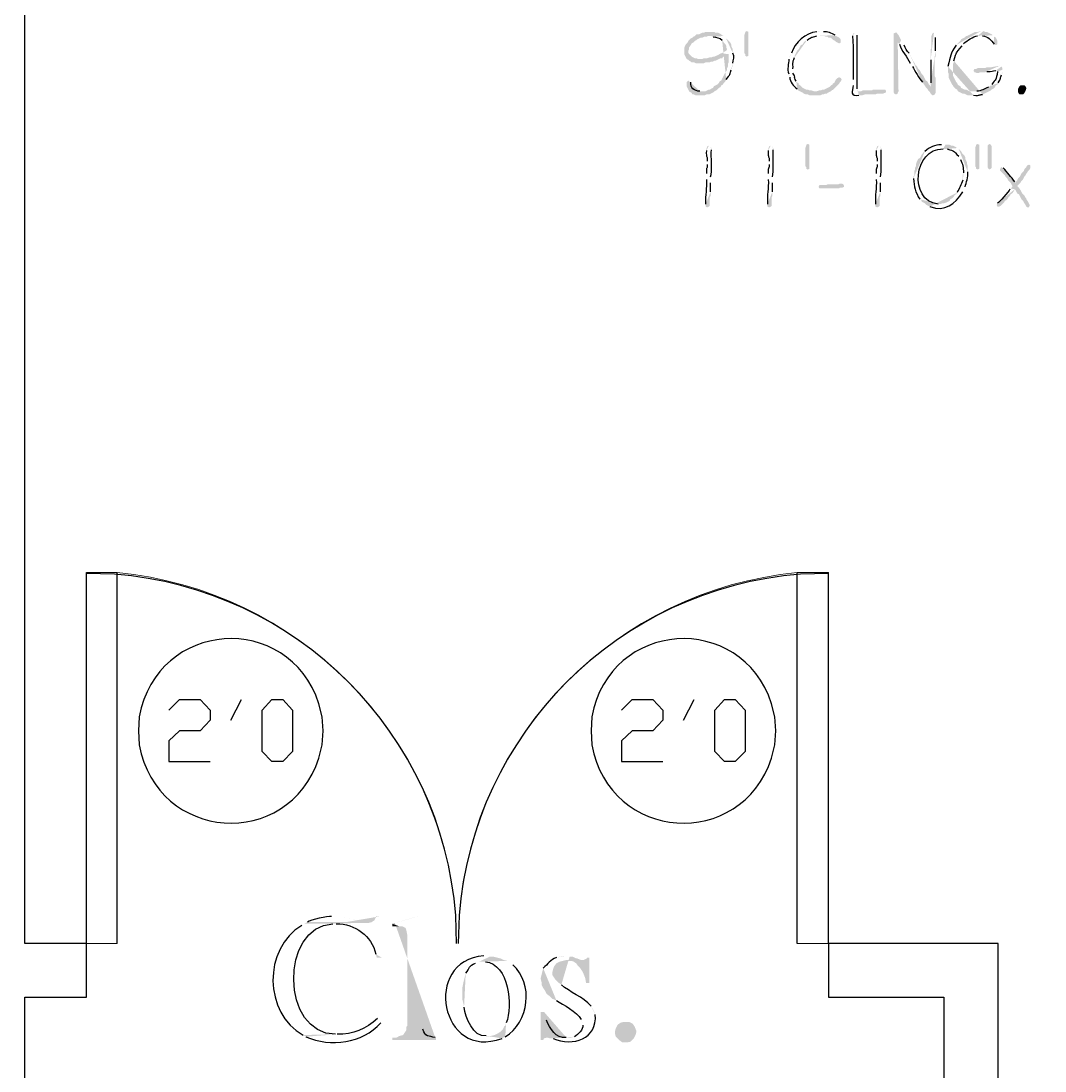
# Model space of a CAD drawing. Header units: inches. Extents: x -167 to 6071, y -6287 to -2731.
# Drawn here: x 644.2 to 710.4, y -5722.8 to -5654.9 of the extents above; entities that cross this region are included whole.
import ezdxf

# ---------------------------------------------------------------- set-up
doc = ezdxf.new("R2010")
doc.units = ezdxf.units.IN
doc.header["$LTSCALE"] = 96
doc.header["$MEASUREMENT"] = 0
doc.layers.add('Doors', color=5, linetype='Continuous', lineweight=9)
doc.layers.add('PDF_Geometry', color=7, linetype='Continuous', true_color=0x4a4a4a)
doc.layers.add('PDF_Solid Fills', color=7, linetype='Continuous')

msp = doc.modelspace()

# ---------------------------------------------------------------- hatches: boundary and pattern name
at = {"layer": 'PDF_Solid Fills', "transparency": 33554559}
for points in [[(688.757, -5655.615), (688.49, -5655.615), (688.383, -5655.669), (688.277, -5655.669), (688.17, -5655.722), (688.063, -5655.775), (687.903, -5655.775), (687.797, -5655.882), (687.69, -5655.935), (687.637, -5655.989), (687.53, -5656.042), (687.423, -5656.149), (687.37, -5656.202), (687.317, -5656.309), (687.21, -5656.415), (687.157, -5656.522), (687.103, -5656.682), (687.103, -5657.055), (687.263, -5657.375), (688.17, -5657.375), (688.01, -5657.375), (687.903, -5657.322), (687.797, -5657.322), (687.69, -5657.269), (687.583, -5657.215), (687.53, -5657.162), (687.423, -5657.055), (687.37, -5656.949), (687.37, -5656.842), (687.423, -5656.735), (687.423, -5656.629), (687.53, -5656.469), (687.583, -5656.362), (687.69, -5656.309), (687.797, -5656.202), (687.903, -5656.149), (687.957, -5656.095), (688.17, -5655.989), (688.277, -5655.989), (688.383, -5655.935), (688.543, -5655.935), (688.65, -5655.882), (689.663, -5655.882), (689.557, -5655.829), (689.503, -5655.775), (689.29, -5655.669), (689.13, -5655.669), (689.023, -5655.615), (688.917, -5655.615)], [(691.263, -5655.829), (691.263, -5657.162), (691.157, -5657.215), (691.05, -5657.162), (691.05, -5657.055), (690.997, -5657.002), (690.997, -5655.829), (691.05, -5655.669), (691.05, -5655.615), (691.157, -5655.562), (691.263, -5655.615)], [(696.917, -5655.882), (695.903, -5655.882), (696.17, -5655.882), (696.277, -5655.935), (696.383, -5655.935), (696.437, -5655.989), (696.543, -5655.989), (696.65, -5656.042), (696.757, -5656.149), (696.863, -5656.202), (696.917, -5656.255), (697.023, -5656.309), (697.13, -5656.362), (697.237, -5656.309), (697.237, -5656.149), (697.183, -5656.042), (697.13, -5655.989), (697.023, -5655.935)], [(700.757, -5655.669), (700.65, -5655.722), (700.65, -5659.509), (700.703, -5659.615), (700.81, -5659.669), (700.917, -5659.615), (700.917, -5659.562), (700.97, -5659.455), (700.917, -5656.255), (701.13, -5656.149), (701.077, -5656.042), (701.023, -5655.935), (700.97, -5655.829), (700.917, -5655.775), (700.863, -5655.669)], [(689.503, -5657.002), (689.397, -5657.055), (689.29, -5657.109), (689.183, -5657.162), (689.077, -5657.215), (688.97, -5657.215), (688.863, -5657.269), (688.757, -5657.269), (688.597, -5657.322), (688.383, -5657.322), (688.277, -5657.375), (687.263, -5657.375), (687.37, -5657.429), (687.423, -5657.482), (687.53, -5657.535), (687.583, -5657.589), (687.743, -5657.589), (687.85, -5657.642), (688.383, -5657.642), (688.49, -5657.589), (688.757, -5657.589), (688.863, -5657.535), (688.97, -5657.535), (689.077, -5657.482), (689.13, -5657.482), (689.343, -5657.375), (689.45, -5657.322), (689.557, -5657.322), (689.663, -5657.215), (689.77, -5657.162), (689.877, -5657.109), (689.93, -5657.055)], [(697.13, -5658.549), (697.023, -5658.602), (696.917, -5658.709), (696.863, -5658.815), (696.81, -5658.922), (696.703, -5658.975), (696.703, -5659.029), (696.597, -5659.082), (696.49, -5659.189), (696.383, -5659.242), (696.277, -5659.295), (696.17, -5659.349), (696.063, -5659.349), (695.957, -5659.402), (695.85, -5659.402), (695.69, -5659.455), (694.57, -5659.455), (694.677, -5659.509), (694.783, -5659.562), (694.837, -5659.615), (694.997, -5659.669), (695.103, -5659.669), (695.21, -5659.722), (695.903, -5659.722), (696.01, -5659.669), (696.117, -5659.669), (696.223, -5659.615), (696.33, -5659.615), (696.383, -5659.562), (696.49, -5659.509), (696.597, -5659.455), (696.65, -5659.402), (696.757, -5659.349), (697.13, -5658.975), (697.183, -5658.869), (697.237, -5658.815), (697.29, -5658.709), (697.237, -5658.602)], [(699.957, -5659.349), (699.317, -5659.349), (699.263, -5659.402), (698.677, -5659.402), (698.57, -5659.455), (698.303, -5659.455), (700.17, -5659.455), (700.117, -5659.349), (700.063, -5659.349)], [(708.917, -5659.669), (708.81, -5659.669), (708.757, -5659.615), (708.703, -5659.509), (708.703, -5659.295), (708.757, -5659.189), (708.863, -5659.082), (709.13, -5659.082), (709.183, -5659.135), (709.237, -5659.242), (709.237, -5659.295), (709.183, -5659.455), (709.13, -5659.509), (709.13, -5659.562), (709.023, -5659.669)], [(695.21, -5663.135), (695.21, -5664.469), (695.103, -5664.522), (694.997, -5664.469), (694.997, -5664.362), (694.943, -5664.309), (694.943, -5663.135), (694.997, -5662.975), (694.997, -5662.922), (695.103, -5662.869), (695.21, -5662.922)], [(706.09, -5662.869), (705.983, -5662.922), (705.983, -5662.975), (705.93, -5663.135), (705.93, -5664.309), (705.983, -5664.362), (705.983, -5664.469), (706.09, -5664.522), (706.197, -5664.469), (706.197, -5662.922)], [(706.837, -5662.869), (706.783, -5662.922), (706.73, -5662.975), (706.73, -5664.362), (706.783, -5664.469), (706.837, -5664.522), (706.943, -5664.469), (706.997, -5664.415), (706.997, -5663.029), (706.943, -5662.922)], [(709.397, -5664.202), (709.343, -5664.255), (709.29, -5664.255), (709.237, -5664.362), (709.13, -5664.469), (709.077, -5664.629), (709.023, -5664.682), (708.917, -5664.789), (708.863, -5664.895), (708.81, -5665.002), (708.703, -5665.109), (708.65, -5665.215), (708.597, -5665.269), (708.543, -5665.375), (708.223, -5665.375), (708.277, -5665.482), (708.33, -5665.589), (708.33, -5665.642), (708.223, -5665.749), (708.49, -5665.802), (708.543, -5665.855), (708.597, -5665.962), (708.65, -5666.069), (708.757, -5666.122), (708.81, -5666.229), (708.863, -5666.335), (708.917, -5666.442), (709.023, -5666.549), (709.077, -5666.655), (709.183, -5666.815), (709.237, -5666.922), (709.29, -5666.975), (709.397, -5666.975), (709.45, -5666.869), (709.45, -5666.815), (709.397, -5666.709), (709.343, -5666.602), (709.237, -5666.442), (709.237, -5666.389), (709.183, -5666.335), (709.13, -5666.229), (708.97, -5666.069), (708.917, -5665.962), (708.863, -5665.855), (708.757, -5665.695), (708.65, -5665.589), (708.757, -5665.482), (708.863, -5665.375), (708.917, -5665.269), (709.023, -5665.162), (709.077, -5665.055), (709.13, -5664.949), (709.183, -5664.895), (709.237, -5664.789), (709.29, -5664.735), (709.343, -5664.629), (709.45, -5664.522), (709.503, -5664.415), (709.503, -5664.255)], [(697.29, -5665.429), (697.183, -5665.429), (697.077, -5665.482), (696.383, -5665.482), (696.277, -5665.535), (695.85, -5665.535), (695.797, -5665.642), (695.85, -5665.749), (697.13, -5665.749), (697.183, -5665.695), (697.343, -5665.695), (697.45, -5665.642), (697.45, -5665.589), (697.397, -5665.482)], [(680.97, -5715.509), (680.81, -5715.509), (680.81, -5715.562), (680.597, -5715.669), (679.477, -5715.669), (679.583, -5715.722), (679.797, -5715.722), (679.957, -5715.775), (680.117, -5715.882), (680.223, -5716.042), (680.383, -5716.202), (680.49, -5716.362), (680.597, -5716.575), (680.703, -5716.842), (680.757, -5717.162), (680.97, -5717.162)], [(684.01, -5720.309), (683.957, -5720.522), (683.85, -5720.735), (683.797, -5720.789), (683.637, -5720.949), (683.423, -5721.002), (683.103, -5721.002), (682.89, -5720.842), (682.677, -5720.629), (682.623, -5720.415), (682.623, -5720.309), (682.677, -5720.095), (682.783, -5719.882), (682.837, -5719.829), (682.997, -5719.722), (683.21, -5719.669), (683.53, -5719.669), (683.743, -5719.775), (683.797, -5719.829), (683.903, -5719.989), (684.01, -5720.255)]]:
    msp.add_hatch(color=256, dxfattribs=at).paths.add_polyline_path(points)
h = msp.add_hatch(color=256, dxfattribs=at)
h.paths.add_polyline_path([(689.663, -5655.882), (688.757, -5655.882), (688.863, -5655.882), (688.97, -5655.935)], flags=0)
h.paths.add_polyline_path([(689.557, -5656.149), (689.61, -5656.202), (689.663, -5656.309), (689.77, -5656.415), (689.823, -5656.522), (689.823, -5656.629), (689.877, -5656.735), (689.823, -5656.842), (689.717, -5656.895), (689.61, -5656.949), (689.503, -5657.002), (689.93, -5657.055), (689.983, -5657.055), (689.983, -5657.589), (689.93, -5657.695), (689.93, -5657.855), (689.877, -5657.962), (689.877, -5658.069), (689.823, -5658.175), (689.77, -5658.229), (689.717, -5658.335), (689.663, -5658.442), (689.61, -5658.549), (689.557, -5658.655), (689.503, -5658.762), (689.397, -5658.815), (689.343, -5658.922), (689.237, -5659.029), (689.13, -5659.082), (689.023, -5659.135), (688.97, -5659.242), (688.863, -5659.295), (688.757, -5659.349), (688.703, -5659.349), (688.597, -5659.402), (688.49, -5659.455), (688.117, -5659.455), (689.023, -5659.509), (689.077, -5659.455), (689.183, -5659.402), (689.237, -5659.349), (689.343, -5659.242), (689.45, -5659.189), (689.503, -5659.082), (689.61, -5659.029), (689.663, -5658.922), (689.77, -5658.815), (689.823, -5658.709)], flags=0)
h.paths.add_polyline_path([(690.143, -5658.069), (690.197, -5658.015), (690.197, -5657.909), (690.25, -5657.802), (690.25, -5657.642)], flags=0)
h.paths.add_polyline_path([(690.25, -5657.002), (690.25, -5656.735), (690.197, -5656.629), (690.143, -5656.522), (690.143, -5656.415), (690.09, -5656.309), (690.037, -5656.255), (689.93, -5656.149), (689.877, -5656.095), (689.823, -5656.042), (689.77, -5655.935)], flags=0)
h = msp.add_hatch(color=256, dxfattribs=at)
h.paths.add_polyline_path([(695.903, -5655.562), (695.797, -5655.562), (695.69, -5655.615)], flags=0)
h.paths.add_polyline_path([(694.037, -5657.002), (693.983, -5657.109), (693.93, -5657.215), (693.877, -5657.375)], flags=0)
h.paths.add_polyline_path([(693.877, -5658.335), (693.877, -5658.442), (693.93, -5658.549)], flags=0)
h.paths.add_polyline_path([(694.41, -5659.295), (694.463, -5659.402), (694.57, -5659.455), (695.583, -5659.455), (695.477, -5659.455), (695.317, -5659.402), (695.21, -5659.402), (695.103, -5659.349), (694.997, -5659.349), (694.89, -5659.295), (694.783, -5659.242), (694.73, -5659.189), (694.623, -5659.082), (694.517, -5659.029), (694.517, -5658.975), (694.41, -5658.869), (694.357, -5658.815)], flags=0)
h.paths.add_polyline_path([(694.143, -5658.282), (694.143, -5658.015)], flags=0)
h.paths.add_polyline_path([(694.25, -5657.269), (694.25, -5657.162), (694.303, -5657.055), (694.357, -5656.949), (694.41, -5656.842), (694.517, -5656.735), (694.623, -5656.522), (694.677, -5656.469), (694.783, -5656.415), (694.837, -5656.309), (694.943, -5656.202), (695.05, -5656.149)], flags=0)
h.paths.add_polyline_path([(695.69, -5655.882), (696.917, -5655.882), (696.863, -5655.829)], flags=0)
h.paths.add_polyline_path([(696.117, -5655.615), (696.01, -5655.562)], flags=0)
h = msp.add_hatch(color=256, dxfattribs=at)
h.paths.add_polyline_path([(698.143, -5655.669), (698.037, -5655.722), (697.983, -5655.882)], flags=0)
h.paths.add_polyline_path([(698.037, -5658.709), (698.037, -5659.082)], flags=0)
h.paths.add_polyline_path([(698.41, -5659.722), (698.623, -5659.722), (698.783, -5659.669), (699.477, -5659.669), (699.583, -5659.615), (699.957, -5659.615), (700.063, -5659.562), (700.117, -5659.562), (700.17, -5659.455), (698.303, -5659.455), (698.303, -5659.295)], flags=0)
h.paths.add_polyline_path([(698.303, -5655.829), (698.25, -5655.722)], flags=0)
h = msp.add_hatch(color=256, dxfattribs=at)
h.paths.add_polyline_path([(701.13, -5656.149), (700.917, -5656.255), (700.917, -5656.309), (701.023, -5656.415)], flags=0)
h.paths.add_polyline_path([(701.717, -5657.642), (701.77, -5657.749), (701.877, -5657.855)], flags=0)
h.paths.add_polyline_path([(702.517, -5658.869), (702.623, -5659.029), (702.73, -5659.189), (703.05, -5659.189), (702.997, -5659.082), (702.943, -5659.029), (702.89, -5658.922), (702.837, -5658.815), (702.73, -5658.762), (702.623, -5658.549), (702.57, -5658.442), (702.463, -5658.335), (702.41, -5658.229), (702.357, -5658.122), (702.25, -5658.015), (702.197, -5657.909), (702.143, -5657.802), (702.09, -5657.802), (702.037, -5657.695), (701.983, -5657.589), (701.93, -5657.535), (701.877, -5657.429), (701.823, -5657.322), (701.77, -5657.215), (701.717, -5657.109), (701.663, -5657.002)], flags=0)
h.paths.add_polyline_path([(701.343, -5656.469), (701.29, -5656.362), (701.237, -5656.255)], flags=0)
h = msp.add_hatch(color=256, dxfattribs=at)
h.paths.add_polyline_path([(703.263, -5655.669), (703.157, -5655.722), (703.103, -5655.882), (703.103, -5656.682), (703.05, -5656.735), (703.05, -5657.429)], flags=0)
h.paths.add_polyline_path([(703.05, -5658.922), (703.05, -5659.189), (702.73, -5659.189), (702.837, -5659.295), (702.89, -5659.402), (702.997, -5659.509), (703.05, -5659.615), (703.103, -5659.669), (703.157, -5659.722), (703.21, -5659.722), (703.317, -5659.669), (703.37, -5659.562), (703.37, -5658.602), (703.317, -5658.495), (703.317, -5657.322), (703.37, -5657.215), (703.37, -5656.842)], flags=0)
h.paths.add_polyline_path([(703.37, -5655.989), (703.37, -5655.722)], flags=0)
h = msp.add_hatch(color=256, dxfattribs=at)
h.paths.add_polyline_path([(706.303, -5655.562), (706.25, -5655.562), (706.143, -5655.615), (705.93, -5655.615), (705.823, -5655.669), (705.717, -5655.722), (705.503, -5655.829), (705.397, -5655.882), (705.343, -5655.882), (705.237, -5655.989), (705.13, -5656.042), (705.023, -5656.095), (704.97, -5656.202), (704.863, -5656.309), (704.81, -5656.362), (704.703, -5656.469)], flags=0)
h.paths.add_polyline_path([(704.17, -5657.855), (704.17, -5658.229), (704.223, -5658.335), (704.223, -5658.602), (704.383, -5658.922), (704.437, -5659.029), (704.49, -5659.082), (704.543, -5659.189), (704.65, -5659.295), (704.757, -5659.349), (704.81, -5659.455), (704.917, -5659.509), (705.023, -5659.562), (705.13, -5659.615), (705.237, -5659.615), (705.343, -5659.669), (705.45, -5659.722), (705.823, -5659.722)], flags=0)
h.paths.add_polyline_path([(706.41, -5659.669), (706.517, -5659.615), (706.623, -5659.562), (706.73, -5659.509), (706.837, -5659.455), (705.557, -5659.455), (705.45, -5659.402), (705.343, -5659.349), (705.237, -5659.349), (705.13, -5659.295), (705.023, -5659.242), (704.97, -5659.135), (704.863, -5659.082), (704.81, -5659.029), (704.757, -5658.922), (704.703, -5658.869), (704.65, -5658.762), (704.597, -5658.655), (704.543, -5658.549), (704.49, -5658.442), (704.49, -5657.695), (704.543, -5657.589), (704.543, -5657.482)], flags=0)
h.paths.add_polyline_path([(705.077, -5656.522), (705.13, -5656.469), (705.183, -5656.362)], flags=0)
h.paths.add_polyline_path([(706.09, -5655.882), (706.197, -5655.882), (706.303, -5655.829), (707.05, -5655.829), (706.997, -5655.775), (706.89, -5655.722), (706.783, -5655.669), (706.677, -5655.615), (706.57, -5655.615), (706.463, -5655.562)], flags=0)
h = msp.add_hatch(color=256, dxfattribs=at)
h.paths.add_polyline_path([(707.05, -5655.829), (706.303, -5655.829), (706.41, -5655.882)], flags=0)
h.paths.add_polyline_path([(707.157, -5656.415), (707.263, -5656.469), (707.37, -5656.415), (707.37, -5656.202), (707.317, -5656.095), (707.263, -5655.989), (707.157, -5655.935)], flags=0)
h = msp.add_hatch(color=256, dxfattribs=at)
h.paths.add_polyline_path([(707.53, -5657.802), (706.943, -5657.909), (706.677, -5657.909), (706.57, -5657.962), (706.09, -5657.962), (705.983, -5658.015), (705.877, -5658.015), (705.823, -5658.122), (705.877, -5658.229), (705.93, -5658.229), (706.037, -5658.282), (706.143, -5658.282), (706.25, -5658.229), (706.57, -5658.229), (706.677, -5658.175)], flags=0)
h.paths.add_polyline_path([(707.263, -5658.122), (707.37, -5658.122), (707.69, -5658.069), (707.69, -5657.962), (707.637, -5657.855)], flags=0)
h = msp.add_hatch(color=256, dxfattribs=at)
h.paths.add_polyline_path([(707.69, -5658.069), (707.37, -5658.122), (707.37, -5658.175)], flags=0)
h.paths.add_polyline_path([(706.997, -5659.029), (706.89, -5659.082), (706.89, -5659.135), (706.783, -5659.189)], flags=0)
h.paths.add_polyline_path([(706.037, -5659.455), (705.877, -5659.455), (706.837, -5659.455), (706.943, -5659.402), (706.997, -5659.349), (707.103, -5659.295), (707.21, -5659.189), (707.263, -5659.082), (707.37, -5659.029), (707.423, -5658.922)], flags=0)
h.paths.add_polyline_path([(707.637, -5658.389), (707.69, -5658.282), (707.69, -5658.175)], flags=0)
h = msp.add_hatch(color=256, dxfattribs=at)
h.paths.add_polyline_path([(687.37, -5658.762), (687.317, -5658.815), (687.263, -5658.869), (687.263, -5659.135), (687.317, -5659.242), (687.37, -5659.349), (687.423, -5659.455), (687.477, -5659.509), (687.583, -5659.562), (687.637, -5659.669), (687.743, -5659.669), (687.85, -5659.722), (688.437, -5659.722), (688.543, -5659.669), (688.703, -5659.669), (688.81, -5659.615), (688.917, -5659.562), (689.023, -5659.509), (688.117, -5659.455)], flags=0)
h.paths.add_polyline_path([(687.53, -5658.869), (687.477, -5658.762)], flags=0)
h = msp.add_hatch(color=256, dxfattribs=at)
h.paths.add_polyline_path([(688.703, -5662.975), (688.597, -5663.029), (688.543, -5663.189), (688.543, -5663.295)], flags=0)
h.paths.add_polyline_path([(688.597, -5663.989), (688.597, -5664.202)], flags=0)
h.paths.add_polyline_path([(688.543, -5664.789), (688.543, -5665.162)], flags=0)
h.paths.add_polyline_path([(688.49, -5666.762), (688.49, -5666.922), (688.597, -5666.975), (688.703, -5666.922), (688.757, -5666.869), (688.757, -5666.335), (688.81, -5666.229), (688.81, -5665.962)], flags=0)
h.paths.add_polyline_path([(688.81, -5665.375), (688.81, -5665.002)], flags=0)
h.paths.add_polyline_path([(688.863, -5663.242), (688.863, -5663.135), (688.81, -5663.029)], flags=0)
h = msp.add_hatch(color=256, dxfattribs=at)
h.paths.add_polyline_path([(692.703, -5662.975), (692.597, -5663.029), (692.543, -5663.189), (692.543, -5663.295)], flags=0)
h.paths.add_polyline_path([(692.597, -5663.989), (692.597, -5664.202)], flags=0)
h.paths.add_polyline_path([(692.543, -5664.789), (692.543, -5665.162)], flags=0)
h.paths.add_polyline_path([(692.49, -5666.762), (692.49, -5666.922), (692.597, -5666.975), (692.703, -5666.922), (692.757, -5666.869), (692.757, -5666.335), (692.81, -5666.229), (692.81, -5665.962)], flags=0)
h.paths.add_polyline_path([(692.81, -5665.375), (692.81, -5665.002)], flags=0)
h.paths.add_polyline_path([(692.863, -5663.242), (692.863, -5663.135), (692.81, -5663.029)], flags=0)
h = msp.add_hatch(color=256, dxfattribs=at)
h.paths.add_polyline_path([(699.69, -5662.975), (699.583, -5663.029), (699.53, -5663.189), (699.53, -5663.295)], flags=0)
h.paths.add_polyline_path([(699.583, -5663.989), (699.583, -5664.202)], flags=0)
h.paths.add_polyline_path([(699.53, -5664.789), (699.53, -5665.162)], flags=0)
h.paths.add_polyline_path([(699.477, -5666.762), (699.477, -5666.922), (699.583, -5666.975), (699.69, -5666.922), (699.743, -5666.869), (699.743, -5666.335), (699.797, -5666.229), (699.797, -5665.962)], flags=0)
h.paths.add_polyline_path([(699.797, -5665.375), (699.797, -5665.002)], flags=0)
h.paths.add_polyline_path([(699.85, -5663.242), (699.85, -5663.135), (699.797, -5663.029)], flags=0)
h = msp.add_hatch(color=256, dxfattribs=at)
h.paths.add_polyline_path([(703.903, -5662.869), (703.743, -5662.922)], flags=0)
h.paths.add_polyline_path([(702.677, -5663.349), (702.57, -5663.402), (702.57, -5663.455), (702.463, -5663.562), (702.41, -5663.669), (702.357, -5663.775), (702.25, -5663.829), (702.197, -5663.935), (702.143, -5664.042), (702.09, -5664.202), (702.09, -5664.309), (702.037, -5664.415), (702.037, -5664.522), (701.983, -5664.629), (701.983, -5664.895), (701.93, -5665.002), (701.93, -5665.109)], flags=0)
h.paths.add_polyline_path([(702.357, -5666.442), (702.463, -5666.549), (702.463, -5666.602), (702.677, -5666.709), (702.783, -5666.815), (703.583, -5666.762), (703.53, -5666.762)], flags=0)
h.paths.add_polyline_path([(703.85, -5663.189), (704.757, -5663.135), (704.703, -5663.082), (704.597, -5663.029), (704.49, -5662.975), (704.383, -5662.975), (704.277, -5662.922), (704.01, -5662.922)], flags=0)
h = msp.add_hatch(color=256, dxfattribs=at)
h.paths.add_polyline_path([(704.757, -5663.135), (703.85, -5663.189), (704.117, -5663.189)], flags=0)
h.paths.add_polyline_path([(704.863, -5663.669), (704.917, -5663.775), (704.97, -5663.882)], flags=0)
h.paths.add_polyline_path([(705.183, -5664.735), (705.13, -5664.842), (705.13, -5665.215)], flags=0)
h.paths.add_polyline_path([(704.757, -5666.015), (704.703, -5666.122), (704.597, -5666.175), (704.543, -5666.282), (704.437, -5666.389), (704.33, -5666.442), (704.277, -5666.549), (704.17, -5666.602), (704.063, -5666.655), (703.903, -5666.709), (703.797, -5666.709), (703.69, -5666.762), (703.583, -5666.762), (702.783, -5666.815), (702.997, -5666.922)], flags=0)
h.paths.add_polyline_path([(705.13, -5665.962), (705.183, -5665.855), (705.29, -5665.642)], flags=0)
h.paths.add_polyline_path([(705.45, -5664.682), (705.45, -5664.309), (705.397, -5664.149), (705.397, -5664.042), (705.343, -5663.935), (705.29, -5663.829), (705.29, -5663.722), (705.237, -5663.615), (705.183, -5663.562), (705.077, -5663.455), (705.023, -5663.349), (704.863, -5663.189)], flags=0)
h = msp.add_hatch(color=256, dxfattribs=at)
h.paths.add_polyline_path([(707.637, -5664.362), (707.583, -5664.415), (707.53, -5664.522), (707.53, -5664.575), (707.583, -5664.629), (707.69, -5664.735), (707.85, -5664.895), (707.903, -5665.002), (708.01, -5665.109), (708.063, -5665.215), (708.17, -5665.322), (708.223, -5665.375), (708.543, -5665.375), (708.49, -5665.322)], flags=0)
h.paths.add_polyline_path([(707.743, -5664.415), (707.69, -5664.415)], flags=0)
h = msp.add_hatch(color=256, dxfattribs=at)
h.paths.add_polyline_path([(708.223, -5665.749), (708.17, -5665.802)], flags=0)
h.paths.add_polyline_path([(707.37, -5666.709), (707.317, -5666.815), (707.37, -5666.922), (707.477, -5666.922), (707.583, -5666.869), (707.797, -5666.655), (707.85, -5666.549), (707.957, -5666.495), (708.01, -5666.442), (708.063, -5666.335), (708.17, -5666.229), (708.223, -5666.122), (708.33, -5666.069), (708.437, -5665.909), (708.49, -5665.802)], flags=0)
h = msp.add_hatch(color=256, dxfattribs=at)
h.paths.add_polyline_path([(667.423, -5712.842), (667.157, -5712.842), (667.157, -5712.895), (667.05, -5713.109), (666.89, -5713.215), (666.677, -5713.269), (662.517, -5713.322), (664.597, -5713.322)], flags=0)
h.paths.add_polyline_path([(667.157, -5715.295), (667.21, -5715.509), (667.53, -5715.509)], flags=0)
h = msp.add_hatch(color=256, dxfattribs=at)
h.paths.add_polyline_path([(664.437, -5712.842), (664.277, -5712.842)], flags=0)
h.paths.add_polyline_path([(662.73, -5713.215), (662.517, -5713.322), (666.677, -5713.269), (666.517, -5713.215)], flags=0)
h.paths.add_polyline_path([(666.517, -5713.215, 0.003714), (664.917, -5712.842)], flags=0)
h.paths.add_polyline_path([(664.917, -5712.842), (664.703, -5712.842)], flags=0)
h = msp.add_hatch(color=256, dxfattribs=at)
h.paths.add_polyline_path([(670.143, -5712.735), (670.037, -5712.789)], flags=0)
h.paths.add_polyline_path([(668.383, -5713.269, 0.008193), (670.037, -5712.789)], flags=0)
h.paths.add_polyline_path([(668.383, -5713.269), (668.223, -5713.322), (668.65, -5713.482), (668.863, -5713.482), (669.077, -5713.589), (669.13, -5713.749), (669.183, -5714.015), (669.183, -5719.935), (669.13, -5719.989), (669.13, -5720.202), (669.023, -5720.362), (668.917, -5720.522), (668.703, -5720.575), (668.49, -5720.682), (668.223, -5720.682), (668.223, -5720.842), (671.05, -5720.842), (671.05, -5720.682), (670.997, -5720.682)], flags=0)
h.paths.add_polyline_path([(670.197, -5720.149), (670.143, -5719.935)], flags=0)
h = msp.add_hatch(color=256, dxfattribs=at)
h.paths.add_polyline_path([(662.517, -5713.322), (662.357, -5713.429)], flags=0)
h.paths.add_polyline_path([(662.463, -5720.522), (664.65, -5720.469), (664.543, -5720.469)], flags=0)
h.paths.add_polyline_path([(664.383, -5713.322), (664.597, -5713.322)], flags=0)
h = msp.add_hatch(color=256, dxfattribs=at)
h.paths.add_polyline_path([(674.25, -5715.402), (674.143, -5715.402)], flags=0)
h.paths.add_polyline_path([(675.317, -5720.735), (675.53, -5720.629), (674.41, -5720.629), (674.303, -5720.575)], flags=0)
h.paths.add_polyline_path([(672.863, -5718.709), (672.81, -5718.442), (672.757, -5718.229), (672.757, -5717.429), (672.81, -5717.162), (672.863, -5716.949), (672.917, -5716.735), (672.97, -5716.522)], flags=0)
h.paths.add_polyline_path([(673.61, -5715.882), (673.823, -5715.775), (674.037, -5715.775), (675.637, -5715.722), (675.423, -5715.669), (675.21, -5715.562), (674.997, -5715.509), (674.783, -5715.455), (674.517, -5715.455)], flags=0)
h = msp.add_hatch(color=256, dxfattribs=at)
h.paths.add_polyline_path([(675.637, -5715.722), (674.037, -5715.775), (674.25, -5715.775)], flags=0)
h.paths.add_polyline_path([(675.583, -5719.722), (675.53, -5719.935), (675.477, -5719.935), (675.37, -5720.149), (675.21, -5720.309), (675.05, -5720.415), (674.837, -5720.522), (674.623, -5720.575), (674.41, -5720.629), (675.53, -5720.629)], flags=0)
h.paths.add_polyline_path([(676.01, -5715.989), (675.797, -5715.829)], flags=0)
h = msp.add_hatch(color=256, dxfattribs=at)
h.paths.add_polyline_path([(679.423, -5715.402), (679.317, -5715.402), (679.05, -5715.455), (678.837, -5715.509)], flags=0)
h.paths.add_polyline_path([(677.983, -5716.202), (677.93, -5716.415), (677.877, -5716.629), (677.823, -5716.842), (677.823, -5716.895), (677.877, -5717.109), (677.877, -5717.269), (677.983, -5717.482), (678.09, -5717.642), (678.197, -5717.855), (678.41, -5718.015), (678.57, -5718.175), (678.837, -5718.282)], flags=0)
h.paths.add_polyline_path([(680.437, -5719.509), (680.49, -5719.669), (680.543, -5719.882)], flags=0)
h.paths.add_polyline_path([(680.01, -5720.629), (679.797, -5720.682), (678.25, -5720.682), (678.41, -5720.735), (678.623, -5720.735)], flags=0)
h.paths.add_polyline_path([(681.343, -5719.189), (681.29, -5719.029), (681.183, -5718.815), (681.077, -5718.655)], flags=0)
h.paths.add_polyline_path([(679.157, -5717.269), (678.943, -5717.109), (678.783, -5716.949), (678.677, -5716.789), (678.57, -5716.629), (678.57, -5716.469), (678.623, -5716.255), (678.677, -5716.095), (678.837, -5715.882), (679.05, -5715.775), (679.263, -5715.722), (679.477, -5715.669), (680.597, -5715.669), (680.437, -5715.669), (680.17, -5715.562), (680.117, -5715.562), (679.903, -5715.455), (679.69, -5715.455)], flags=0)
h = msp.add_hatch(color=256, dxfattribs=at)
h.paths.add_polyline_path([(667.477, -5719.295), (667.263, -5719.455)], flags=0)
h.paths.add_polyline_path([(664.65, -5720.469), (662.463, -5720.522), (662.623, -5720.629)], flags=0)
h.paths.add_polyline_path([(667.477, -5719.722), (667.69, -5719.562)], flags=0)
h = msp.add_hatch(color=256, dxfattribs=at)
h.paths.add_polyline_path([(678.037, -5719.029), (677.823, -5719.029), (677.823, -5720.842), (677.983, -5720.842), (678.037, -5720.735), (678.25, -5720.682), (679.53, -5720.682), (679.477, -5720.682)], flags=0)
h.paths.add_polyline_path([(678.197, -5719.562), (678.09, -5719.295)], flags=0)

# ---------------------------------------------------------------- linework, layer by layer
at = {"layer": 'Doors'}
for p, q in [((650.41, -5690.602), (648.437, -5690.602)), ((648.437, -5714.602), (650.41, -5714.602)), ((696.437, -5714.602), (694.41, -5714.602))]:
    msp.add_line(p, q, dxfattribs=at)
at = {"layer": 'Doors', "transparency": 33554687}
for points in [[(672.383, -5714.602), (672.33, -5712.789, 0.363692), (650.41, -5690.602), (648.437, -5690.602)], [(696.437, -5690.602), (694.41, -5690.602, 0.362638), (672.543, -5712.789), (672.49, -5714.602)]]:
    msp.add_lwpolyline(points, format="xyb", dxfattribs=at)
for points in [[(648.437, -5714.602), (648.437, -5690.602)], [(650.41, -5714.602), (650.41, -5690.602)], [(694.41, -5714.602), (694.41, -5690.602)], [(696.437, -5714.602), (696.437, -5690.602)]]:
    msp.add_lwpolyline(points, dxfattribs=at)
at = {"layer": 'PDF_Geometry', "color": 7}
for points in [[(640.917, -5581.109), (640.917, -5745.589), (707.423, -5745.589), (707.423, -5734.069), (711.423, -5734.069), (711.423, -5730.602), (707.423, -5730.602), (707.423, -5714.602), (696.437, -5714.602), (696.437, -5718.069), (703.903, -5718.069), (703.903, -5742.069)], [(648.437, -5714.602), (644.437, -5714.602), (644.437, -5581.109), (786.943, -5581.109), (786.943, -5714.602), (747.423, -5714.602), (747.423, -5730.602), (743.423, -5730.602), (743.423, -5734.069), (747.423, -5734.069), (747.423, -5738.069), (750.943, -5738.069), (750.943, -5734.069), (784.917, -5734.069), (784.917, -5778.069), (750.943, -5778.069), (750.943, -5774.069), (747.423, -5774.069), (747.423, -5785.589)], [(703.903, -5718.069), (703.903, -5742.069), (644.437, -5742.069), (644.437, -5718.069), (648.437, -5718.069), (648.437, -5714.602), (648.437, -5690.602)], [(650.41, -5714.602), (650.41, -5690.602)], [(694.41, -5714.602), (694.41, -5690.602)], [(696.437, -5714.602), (696.437, -5690.602)]]:
    msp.add_lwpolyline(points, dxfattribs=at)
at = {"layer": 'PDF_Geometry'}
for points in [[(672.383, -5714.602), (672.33, -5712.789, 0.369309), (650.25, -5690.709), (648.437, -5690.655)], [(696.437, -5690.655), (694.623, -5690.709, 0.369037), (672.543, -5712.789), (672.49, -5714.602)]]:
    msp.add_lwpolyline(points, format="xyb", dxfattribs=at)
for points in [[(653.77, -5699.509), (654.463, -5698.815), (655.797, -5698.815), (656.437, -5699.509), (656.437, -5700.149), (655.797, -5700.842), (654.463, -5700.842), (653.77, -5701.482), (653.77, -5702.815), (656.437, -5702.815)], [(657.77, -5700.149), (658.463, -5698.815)], [(683.05, -5699.509), (683.743, -5698.815), (685.077, -5698.815), (685.717, -5699.509), (685.717, -5700.149), (685.077, -5700.842), (683.743, -5700.842), (683.05, -5701.482), (683.05, -5702.815), (685.717, -5702.815)], [(687.05, -5700.149), (687.743, -5698.815)], [(663.477, -5702.602), (663.69, -5701.749), (663.743, -5700.842), (663.69, -5699.935), (663.477, -5699.082)], [(692.757, -5702.602), (692.97, -5701.749), (693.023, -5700.842), (692.97, -5699.935), (692.757, -5699.082)], [(651.85, -5699.935), (651.797, -5700.842), (651.85, -5701.749)], [(681.13, -5699.935), (681.077, -5700.842), (681.13, -5701.749)]]:
    msp.add_lwpolyline(points, dxfattribs=at)
for points in [[(660.437, -5702.815), (659.797, -5702.175), (659.797, -5699.509), (660.437, -5698.815), (661.13, -5698.815), (661.77, -5699.509), (661.77, -5702.175), (661.13, -5702.815)], [(689.717, -5702.815), (689.077, -5702.175), (689.077, -5699.509), (689.717, -5698.815), (690.41, -5698.815), (691.05, -5699.509), (691.05, -5702.175), (690.41, -5702.815)]]:
    msp.add_lwpolyline(points, close=True, dxfattribs=at)
at = {"layer": 'PDF_Geometry', "color": 7}
for points in [[(688.97, -5655.935), (689.168, -5655.963), (689.406, -5655.996), (689.557, -5656.149)], [(695.69, -5655.615), (694.938, -5655.666), (694.279, -5656.309), (694.037, -5657.002)], [(695.05, -5656.149), (695.449, -5655.905), (695.255, -5655.996), (695.69, -5655.882)], [(696.863, -5655.829), (696.652, -5655.712), (696.357, -5655.579), (696.117, -5655.615)], [(697.983, -5655.882), (698.091, -5656.759), (698.014, -5657.795), (698.037, -5658.709)], [(698.303, -5659.295), (698.303, -5658.14), (698.303, -5656.984), (698.303, -5655.829)], [(703.37, -5656.842), (703.37, -5656.558), (703.37, -5656.273), (703.37, -5655.989)], [(705.183, -5656.362), (705.451, -5656.171), (705.75, -5655.919), (706.09, -5655.882)], [(706.41, -5655.882), (706.74, -5655.882), (706.977, -5656.161), (707.157, -5656.415)], [(701.023, -5656.415), (701.17, -5656.85), (701.533, -5657.227), (701.717, -5657.642)], [(701.663, -5657.002), (701.462, -5656.828), (701.43, -5656.721), (701.343, -5656.469)], [(704.703, -5656.469), (704.289, -5657.093), (704.359, -5657.155), (704.17, -5657.855)], [(704.543, -5657.482), (704.776, -5656.822), (704.609, -5657.087), (705.077, -5656.522)], [(690.25, -5657.642), (690.261, -5657.439), (690.388, -5657.2), (690.25, -5657.002)], [(693.877, -5657.375), (693.877, -5657.687), (693.733, -5658.031), (693.877, -5658.335)], [(694.143, -5658.015), (694.16, -5657.554), (694.08, -5657.689), (694.25, -5657.269)], [(703.05, -5657.429), (703.05, -5657.927), (703.05, -5658.424), (703.05, -5658.922)], [(689.823, -5658.709), (690.087, -5658.309), (689.995, -5658.543), (690.143, -5658.069)], [(701.877, -5657.855), (702.023, -5658.15), (702.298, -5658.635), (702.517, -5658.869)], [(706.677, -5658.175), (707.07, -5658.205), (707.004, -5658.123), (707.263, -5658.122)], [(707.37, -5658.175), (707.296, -5658.784), (707.268, -5658.621), (706.997, -5659.029)], [(688.117, -5659.455), (687.78, -5659.461), (687.467, -5659.255), (687.53, -5658.869)], [(693.93, -5658.549), (693.957, -5658.849), (694.171, -5659.148), (694.41, -5659.295)], [(694.357, -5658.815), (694.121, -5658.399), (694.379, -5658.7), (694.143, -5658.282)], [(707.423, -5658.922), (707.617, -5658.59), (707.534, -5658.629), (707.637, -5658.389)], [(698.037, -5659.082), (697.985, -5659.472), (697.814, -5659.801), (698.41, -5659.722)], [(706.783, -5659.189), (706.537, -5659.316), (706.317, -5659.441), (706.037, -5659.455)], [(705.823, -5659.722), (706.282, -5659.751), (706.129, -5659.687), (706.41, -5659.669)], [(703.743, -5662.922), (703.318, -5662.914), (702.994, -5663.073), (702.677, -5663.349)], [(688.543, -5663.295), (688.504, -5663.858), (688.622, -5663.591), (688.597, -5663.989)], [(688.81, -5665.002), (688.926, -5664.684), (688.833, -5663.656), (688.863, -5663.242)], [(692.543, -5663.295), (692.504, -5663.858), (692.622, -5663.591), (692.597, -5663.989)], [(692.81, -5665.002), (692.926, -5664.684), (692.833, -5663.656), (692.863, -5663.242)], [(699.53, -5663.295), (699.491, -5663.858), (699.608, -5663.591), (699.583, -5663.989)], [(699.797, -5665.002), (699.912, -5664.684), (699.82, -5663.656), (699.85, -5663.242)], [(703.53, -5666.762), (701.59, -5666.543), (701.957, -5663.139), (703.85, -5663.189)], [(704.117, -5663.189), (704.643, -5663.354), (704.46, -5663.279), (704.863, -5663.669)], [(688.597, -5664.202), (688.618, -5664.54), (688.511, -5664.273), (688.543, -5664.789)], [(692.597, -5664.202), (692.618, -5664.54), (692.511, -5664.273), (692.543, -5664.789)], [(699.583, -5664.202), (699.605, -5664.54), (699.498, -5664.273), (699.53, -5664.789)], [(704.97, -5663.882), (705.154, -5664.174), (705.142, -5664.375), (705.183, -5664.735)], [(705.29, -5665.642), (705.342, -5665.351), (705.482, -5665.026), (705.45, -5664.682)], [(708.49, -5665.322), (708.262, -5665.003), (707.998, -5664.713), (707.743, -5664.415)], [(688.543, -5665.162), (688.577, -5665.783), (688.455, -5666.135), (688.49, -5666.762)], [(688.81, -5665.962), (688.81, -5665.767), (688.81, -5665.571), (688.81, -5665.375)], [(692.543, -5665.162), (692.577, -5665.783), (692.455, -5666.135), (692.49, -5666.762)], [(692.81, -5665.962), (692.81, -5665.767), (692.81, -5665.571), (692.81, -5665.375)], [(699.53, -5665.162), (699.564, -5665.783), (699.442, -5666.135), (699.477, -5666.762)], [(699.797, -5665.962), (699.797, -5665.767), (699.797, -5665.571), (699.797, -5665.375)], [(701.93, -5665.109), (701.993, -5665.601), (702.043, -5666.026), (702.357, -5666.442)], [(705.13, -5665.215), (705.001, -5665.496), (704.913, -5665.73), (704.757, -5666.015)], [(702.997, -5666.922), (703.992, -5667.284), (704.62, -5666.767), (705.13, -5665.962)], [(708.17, -5665.802), (708.109, -5665.936), (707.48, -5666.656), (707.37, -5666.709)]]:
    msp.add_open_spline(points, degree=3, dxfattribs=at)
at = {"layer": 'PDF_Geometry'}
for points in [[(663.477, -5699.082), (661.496, -5693.066), (652.992, -5693.64), (651.85, -5699.935)], [(692.757, -5699.082), (690.782, -5693.073), (682.277, -5693.632), (681.13, -5699.935)], [(651.85, -5701.749), (652.99, -5708.04), (661.494, -5708.622), (663.477, -5702.602)], [(681.13, -5701.749), (682.274, -5708.048), (690.78, -5708.615), (692.757, -5702.602)], [(664.277, -5712.842), (664.054, -5712.804), (662.923, -5713.081), (662.73, -5713.215)], [(662.357, -5713.429), (659.859, -5714.927), (659.871, -5719.124), (662.463, -5720.522)], [(664.543, -5720.469), (661.008, -5720.469), (660.942, -5713.492), (664.383, -5713.322)], [(664.597, -5713.322), (665.809, -5713.325), (666.892, -5714.091), (667.157, -5715.295)], [(674.143, -5715.402), (670.121, -5715.706), (671.342, -5722.241), (675.317, -5720.735)], [(672.97, -5716.522), (673.242, -5716.218), (673.134, -5716.004), (673.61, -5715.882)], [(674.25, -5715.775), (675.743, -5715.909), (676.062, -5718.672), (675.583, -5719.722)], [(675.53, -5720.629), (677.068, -5719.721), (677.39, -5717.17), (676.01, -5715.989)], [(678.837, -5715.509), (678.428, -5715.668), (678.294, -5715.916), (677.983, -5716.202)], [(681.077, -5718.655), (680.568, -5718.042), (679.688, -5717.758), (679.157, -5717.269)], [(674.303, -5720.575), (673.422, -5720.642), (672.967, -5719.418), (672.863, -5718.709)], [(678.837, -5718.282), (679.27, -5718.574), (680.15, -5718.995), (680.437, -5719.509)], [(678.623, -5720.735), (679.888, -5721.3), (681.524, -5720.767), (681.343, -5719.189)], [(662.623, -5720.629), (664.255, -5721.339), (666.26, -5721.076), (667.477, -5719.722)], [(667.263, -5719.455), (666.526, -5720.143), (665.667, -5720.502), (664.65, -5720.469)], [(679.477, -5720.682), (678.791, -5720.742), (678.415, -5720.11), (678.197, -5719.562)], [(680.543, -5719.882), (680.574, -5720.19), (680.249, -5720.485), (680.01, -5720.629)], [(670.997, -5720.682), (670.582, -5720.585), (670.325, -5720.638), (670.197, -5720.149)]]:
    msp.add_open_spline(points, degree=3, dxfattribs=at)
at = {"layer": 'PDF_Solid Fills', "transparency": 33554559}
msp.add_solid([(668.223, -5713.322), (668.223, -5713.482), (668.65, -5713.482)], dxfattribs=at)

doc.saveas('drawing.dxf')
